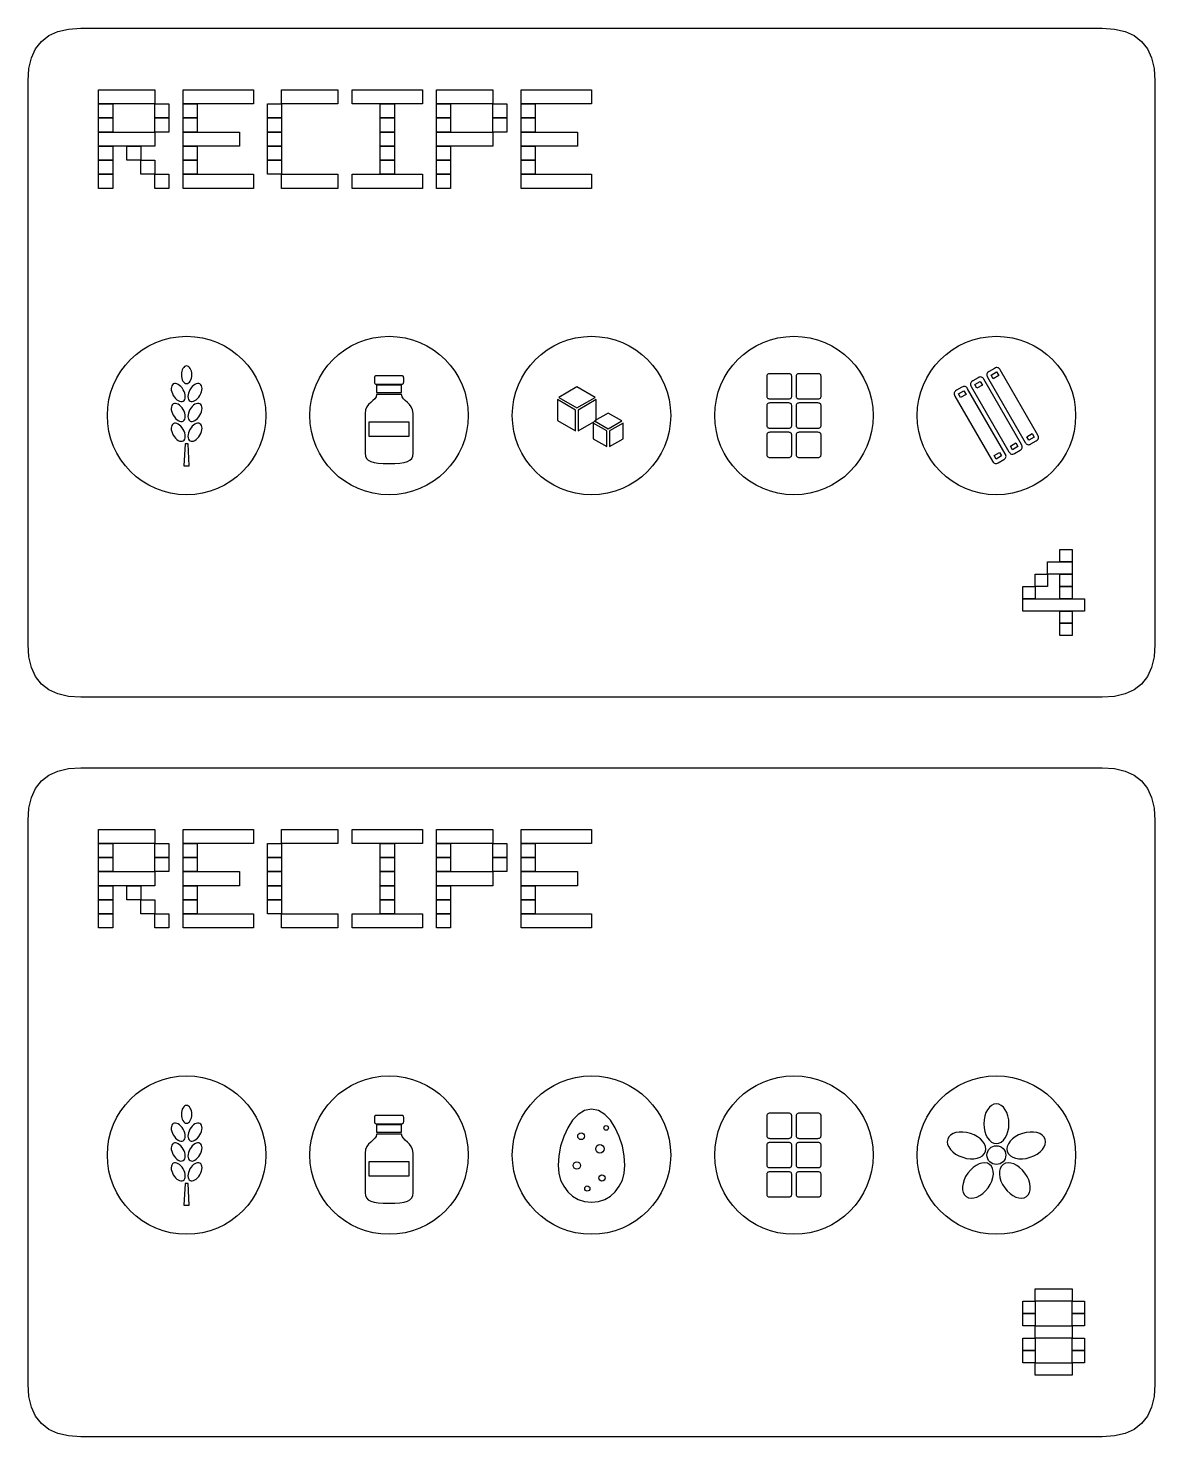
# Model space of a CAD drawing. Extents: x 4 to 296, y 4 to 585.
# Drawn here: x 208 to 272, y 231 to 311 of the extents above; entities that cross this region are included whole.
import ezdxf

# ---------------------------------------------------------------- set-up
doc = ezdxf.new("R2010")
doc.units = 0
doc.layers.add('CUT', color=1, linetype='CONTINUOUS')
doc.layers.add('RASTER', color=7, linetype='CONTINUOUS')

msp = doc.modelspace()

# ---------------------------------------------------------------- linework, layer by layer
at = {"layer": 'CUT'}
for points in [[(208, 308), (208.047, 308.703), (208.188, 309.313), (208.422, 309.828), (208.75, 310.25), (209.172, 310.578), (209.688, 310.813), (210.297, 310.953), (211, 311), (269, 311), (269.703, 310.953), (270.313, 310.813), (270.828, 310.578), (271.25, 310.25), (271.578, 309.828), (271.813, 309.313), (271.953, 308.703), (272, 308), (272, 276), (271.953, 275.297), (271.813, 274.688), (271.578, 274.172), (271.25, 273.75), (270.828, 273.422), (270.313, 273.188), (269.703, 273.047), (269, 273), (211, 273), (210.297, 273.047), (209.688, 273.188), (209.172, 273.422), (208.75, 273.75), (208.422, 274.172), (208.188, 274.688), (208.047, 275.297), (208, 276)], [(208, 266), (208.047, 266.703), (208.188, 267.313), (208.422, 267.828), (208.75, 268.25), (209.172, 268.578), (209.688, 268.813), (210.297, 268.953), (211, 269), (269, 269), (269.703, 268.953), (270.313, 268.813), (270.828, 268.578), (271.25, 268.25), (271.578, 267.828), (271.813, 267.313), (271.953, 266.703), (272, 266), (272, 234), (271.953, 233.297), (271.813, 232.688), (271.578, 232.172), (271.25, 231.75), (270.828, 231.422), (270.313, 231.188), (269.703, 231.047), (269, 231), (211, 231), (210.297, 231.047), (209.688, 231.188), (209.172, 231.422), (208.75, 231.75), (208.422, 232.172), (208.188, 232.688), (208.047, 233.297), (208, 234)]]:
    msp.add_lwpolyline(points, close=True, dxfattribs=at)
at = {"layer": 'RASTER'}
for points in [[(212, 307.5), (215.2, 307.5), (215.2, 306.7), (212, 306.7)], [(216.8, 307.5), (220.8, 307.5), (220.8, 306.7), (216.8, 306.7)], [(222.4, 307.5), (225.6, 307.5), (225.6, 306.7), (222.4, 306.7)], [(226.4, 307.5), (230.4, 307.5), (230.4, 306.7), (226.4, 306.7)], [(231.2, 307.5), (234.4, 307.5), (234.4, 306.7), (231.2, 306.7)], [(236, 307.5), (240, 307.5), (240, 306.7), (236, 306.7)], [(212, 306.7), (212.8, 306.7), (212.8, 305.9), (212, 305.9)], [(215.2, 306.7), (216, 306.7), (216, 305.9), (215.2, 305.9)], [(216.8, 306.7), (217.6, 306.7), (217.6, 305.9), (216.8, 305.9)], [(221.6, 306.7), (222.4, 306.7), (222.4, 305.9), (221.6, 305.9)], [(228, 306.7), (228.8, 306.7), (228.8, 305.9), (228, 305.9)], [(231.2, 306.7), (232, 306.7), (232, 305.9), (231.2, 305.9)], [(234.4, 306.7), (235.2, 306.7), (235.2, 305.9), (234.4, 305.9)], [(236, 306.7), (236.8, 306.7), (236.8, 305.9), (236, 305.9)], [(212, 305.9), (212.8, 305.9), (212.8, 305.1), (212, 305.1)], [(215.2, 305.9), (216, 305.9), (216, 305.1), (215.2, 305.1)], [(216.8, 305.9), (217.6, 305.9), (217.6, 305.1), (216.8, 305.1)], [(221.6, 305.9), (222.4, 305.9), (222.4, 305.1), (221.6, 305.1)], [(228, 305.9), (228.8, 305.9), (228.8, 305.1), (228, 305.1)], [(231.2, 305.9), (232, 305.9), (232, 305.1), (231.2, 305.1)], [(234.4, 305.9), (235.2, 305.9), (235.2, 305.1), (234.4, 305.1)], [(236, 305.9), (236.8, 305.9), (236.8, 305.1), (236, 305.1)], [(212, 305.1), (215.2, 305.1), (215.2, 304.3), (212, 304.3)], [(216.8, 305.1), (220, 305.1), (220, 304.3), (216.8, 304.3)], [(221.6, 305.1), (222.4, 305.1), (222.4, 304.3), (221.6, 304.3)], [(228, 305.1), (228.8, 305.1), (228.8, 304.3), (228, 304.3)], [(231.2, 305.1), (234.4, 305.1), (234.4, 304.3), (231.2, 304.3)], [(236, 305.1), (239.2, 305.1), (239.2, 304.3), (236, 304.3)], [(212, 304.3), (212.8, 304.3), (212.8, 303.5), (212, 303.5)], [(213.6, 304.3), (214.4, 304.3), (214.4, 303.5), (213.6, 303.5)], [(216.8, 304.3), (217.6, 304.3), (217.6, 303.5), (216.8, 303.5)], [(221.6, 304.3), (222.4, 304.3), (222.4, 303.5), (221.6, 303.5)], [(228, 304.3), (228.8, 304.3), (228.8, 303.5), (228, 303.5)], [(231.2, 304.3), (232, 304.3), (232, 303.5), (231.2, 303.5)], [(236, 304.3), (236.8, 304.3), (236.8, 303.5), (236, 303.5)], [(212, 303.5), (212.8, 303.5), (212.8, 302.7), (212, 302.7)], [(214.4, 303.5), (215.2, 303.5), (215.2, 302.7), (214.4, 302.7)], [(216.8, 303.5), (217.6, 303.5), (217.6, 302.7), (216.8, 302.7)], [(221.6, 303.5), (222.4, 303.5), (222.4, 302.7), (221.6, 302.7)], [(228, 303.5), (228.8, 303.5), (228.8, 302.7), (228, 302.7)], [(231.2, 303.5), (232, 303.5), (232, 302.7), (231.2, 302.7)], [(236, 303.5), (236.8, 303.5), (236.8, 302.7), (236, 302.7)], [(212, 302.7), (212.8, 302.7), (212.8, 301.9), (212, 301.9)], [(215.2, 302.7), (216, 302.7), (216, 301.9), (215.2, 301.9)], [(216.8, 302.7), (220.8, 302.7), (220.8, 301.9), (216.8, 301.9)], [(222.4, 302.7), (225.6, 302.7), (225.6, 301.9), (222.4, 301.9)], [(226.4, 302.7), (230.4, 302.7), (230.4, 301.9), (226.4, 301.9)], [(231.2, 302.7), (232, 302.7), (232, 301.9), (231.2, 301.9)], [(236, 302.7), (240, 302.7), (240, 301.9), (236, 301.9)], [(217.297, 291.317), (217.291, 291.418), (217.274, 291.513), (217.246, 291.599), (217.21, 291.674), (217.166, 291.735), (217.116, 291.782), (217.06, 291.811), (217, 291.822), (216.94, 291.811), (216.884, 291.782), (216.834, 291.735), (216.79, 291.674), (216.754, 291.599), (216.726, 291.513), (216.709, 291.418), (216.703, 291.317), (216.709, 291.215), (216.726, 291.12), (216.754, 291.034), (216.79, 290.96), (216.834, 290.898), (216.884, 290.851), (216.94, 290.822), (217, 290.812), (217.06, 290.822), (217.116, 290.851), (217.166, 290.898), (217.21, 290.96), (217.246, 291.034), (217.274, 291.12), (217.291, 291.215), (217.297, 291.317)], [(227.668, 291.138), (227.668, 290.901), (227.67, 290.873), (227.676, 290.849), (227.685, 290.828), (227.698, 290.812), (227.715, 290.799), (227.735, 290.789), (227.759, 290.784), (227.787, 290.782), (229.213, 290.782), (229.241, 290.784), (229.265, 290.789), (229.285, 290.799), (229.302, 290.812), (229.315, 290.828), (229.324, 290.849), (229.33, 290.873), (229.332, 290.901), (229.332, 291.138), (229.33, 291.166), (229.324, 291.19), (229.315, 291.211), (229.302, 291.228), (229.285, 291.24), (229.265, 291.25), (229.241, 291.255), (229.213, 291.257), (227.787, 291.257), (227.759, 291.255), (227.735, 291.25), (227.715, 291.24), (227.698, 291.228), (227.685, 291.211), (227.676, 291.19), (227.67, 291.166), (227.668, 291.138)], [(249.956, 291.198), (249.956, 290.129), (249.958, 290.087), (249.967, 290.051), (249.981, 290.02), (250, 289.995), (250.025, 289.975), (250.056, 289.962), (250.092, 289.953), (250.134, 289.95), (251.203, 289.95), (251.245, 289.953), (251.281, 289.962), (251.312, 289.975), (251.337, 289.995), (251.356, 290.02), (251.37, 290.051), (251.378, 290.087), (251.381, 290.129), (251.381, 291.198), (251.378, 291.24), (251.37, 291.276), (251.356, 291.306), (251.337, 291.331), (251.312, 291.351), (251.281, 291.365), (251.245, 291.373), (251.203, 291.376), (250.134, 291.376), (250.092, 291.373), (250.056, 291.365), (250.025, 291.351), (250, 291.331), (249.981, 291.306), (249.967, 291.276), (249.958, 291.24), (249.956, 291.198)], [(251.619, 291.198), (251.619, 290.129), (251.622, 290.087), (251.63, 290.051), (251.644, 290.02), (251.663, 289.995), (251.688, 289.975), (251.719, 289.962), (251.755, 289.953), (251.797, 289.95), (252.866, 289.95), (252.908, 289.953), (252.944, 289.962), (252.975, 289.975), (253, 289.995), (253.019, 290.02), (253.033, 290.051), (253.042, 290.087), (253.044, 290.129), (253.044, 291.198), (253.042, 291.24), (253.033, 291.276), (253.019, 291.306), (253, 291.331), (252.975, 291.351), (252.944, 291.365), (252.908, 291.373), (252.866, 291.376), (251.797, 291.376), (251.755, 291.373), (251.719, 291.365), (251.688, 291.351), (251.663, 291.331), (251.644, 291.306), (251.63, 291.276), (251.622, 291.24), (251.619, 291.198)], [(262.497, 291.179), (264.635, 287.475), (264.666, 287.428), (264.7, 287.392), (264.736, 287.366), (264.776, 287.35), (264.818, 287.344), (264.862, 287.349), (264.91, 287.363), (264.96, 287.388), (265.268, 287.566), (265.315, 287.597), (265.351, 287.631), (265.377, 287.667), (265.393, 287.707), (265.399, 287.748), (265.394, 287.793), (265.38, 287.841), (265.355, 287.891), (263.217, 291.594), (263.186, 291.641), (263.152, 291.677), (263.116, 291.703), (263.076, 291.719), (263.034, 291.725), (262.99, 291.72), (262.942, 291.706), (262.892, 291.681), (262.584, 291.503), (262.537, 291.472), (262.501, 291.438), (262.475, 291.402), (262.459, 291.363), (262.453, 291.321), (262.458, 291.276), (262.472, 291.229), (262.497, 291.179)], [(262.702, 291.297), (263.011, 291.476), (263.13, 291.27), (262.821, 291.092), (262.702, 291.297)], [(216.808, 290.47), (216.745, 290.565), (216.676, 290.648), (216.602, 290.715), (216.525, 290.768), (216.449, 290.803), (216.375, 290.821), (216.305, 290.818), (216.243, 290.795), (216.191, 290.753), (216.155, 290.694), (216.133, 290.621), (216.125, 290.537), (216.132, 290.445), (216.154, 290.347), (216.191, 290.245), (216.242, 290.143), (216.304, 290.048), (216.374, 289.966), (216.448, 289.898), (216.524, 289.846), (216.601, 289.81), (216.675, 289.793), (216.744, 289.795), (216.807, 289.818), (216.858, 289.861), (216.895, 289.92), (216.917, 289.993), (216.924, 290.077), (216.917, 290.169), (216.895, 290.267), (216.859, 290.368), (216.808, 290.47)], [(217.758, 290.143), (217.809, 290.245), (217.846, 290.347), (217.868, 290.445), (217.875, 290.537), (217.867, 290.621), (217.845, 290.694), (217.809, 290.753), (217.757, 290.795), (217.695, 290.818), (217.625, 290.821), (217.551, 290.803), (217.475, 290.768), (217.398, 290.715), (217.324, 290.648), (217.255, 290.565), (217.192, 290.47), (217.141, 290.368), (217.105, 290.267), (217.083, 290.169), (217.076, 290.077), (217.083, 289.993), (217.105, 289.92), (217.142, 289.861), (217.193, 289.818), (217.256, 289.795), (217.325, 289.793), (217.399, 289.81), (217.476, 289.846), (217.552, 289.898), (217.626, 289.966), (217.696, 290.048), (217.758, 290.143)], [(227.787, 290.723), (227.787, 290.307), (229.213, 290.307), (229.213, 290.723), (227.787, 290.723)], [(239.168, 290.628), (238.135, 290.034), (239.168, 289.44), (240.202, 290.034), (239.168, 290.628)], [(260.645, 290.109), (262.783, 286.406), (262.814, 286.359), (262.848, 286.323), (262.884, 286.297), (262.924, 286.281), (262.966, 286.275), (263.01, 286.28), (263.058, 286.294), (263.108, 286.319), (263.416, 286.497), (263.463, 286.528), (263.499, 286.562), (263.525, 286.598), (263.541, 286.637), (263.547, 286.679), (263.542, 286.724), (263.528, 286.771), (263.503, 286.821), (261.365, 290.525), (261.334, 290.572), (261.3, 290.608), (261.264, 290.634), (261.224, 290.65), (261.182, 290.656), (261.138, 290.651), (261.09, 290.637), (261.04, 290.612), (260.732, 290.434), (260.685, 290.403), (260.649, 290.369), (260.623, 290.333), (260.607, 290.293), (260.601, 290.252), (260.606, 290.207), (260.62, 290.159), (260.645, 290.109)], [(260.851, 290.228), (261.159, 290.406), (261.278, 290.201), (260.969, 290.022), (260.851, 290.228)], [(261.571, 290.644), (263.709, 286.94), (263.74, 286.894), (263.774, 286.858), (263.81, 286.832), (263.85, 286.816), (263.892, 286.81), (263.936, 286.814), (263.984, 286.829), (264.034, 286.853), (264.342, 287.031), (264.389, 287.062), (264.425, 287.096), (264.451, 287.133), (264.467, 287.172), (264.473, 287.214), (264.468, 287.259), (264.454, 287.306), (264.429, 287.356), (262.291, 291.06), (262.26, 291.106), (262.226, 291.142), (262.19, 291.168), (262.15, 291.184), (262.108, 291.19), (262.064, 291.186), (262.016, 291.171), (261.966, 291.147), (261.658, 290.969), (261.611, 290.938), (261.575, 290.904), (261.549, 290.867), (261.533, 290.828), (261.527, 290.786), (261.532, 290.741), (261.546, 290.694), (261.571, 290.644)], [(261.776, 290.763), (262.085, 290.941), (262.204, 290.735), (261.895, 290.557), (261.776, 290.763)], [(216.808, 289.342), (216.745, 289.437), (216.676, 289.519), (216.602, 289.587), (216.525, 289.639), (216.449, 289.675), (216.375, 289.692), (216.305, 289.69), (216.243, 289.667), (216.191, 289.624), (216.155, 289.565), (216.133, 289.492), (216.125, 289.408), (216.132, 289.316), (216.154, 289.218), (216.191, 289.117), (216.242, 289.015), (216.304, 288.92), (216.374, 288.837), (216.448, 288.77), (216.524, 288.717), (216.601, 288.682), (216.675, 288.664), (216.744, 288.667), (216.807, 288.69), (216.858, 288.732), (216.895, 288.791), (216.917, 288.864), (216.924, 288.948), (216.917, 289.04), (216.895, 289.138), (216.859, 289.24), (216.808, 289.342)], [(217.758, 289.015), (217.809, 289.117), (217.846, 289.218), (217.868, 289.316), (217.875, 289.408), (217.867, 289.492), (217.845, 289.565), (217.809, 289.624), (217.757, 289.667), (217.695, 289.69), (217.625, 289.692), (217.551, 289.675), (217.475, 289.639), (217.398, 289.587), (217.324, 289.519), (217.255, 289.437), (217.192, 289.342), (217.141, 289.24), (217.105, 289.138), (217.083, 289.04), (217.076, 288.948), (217.083, 288.864), (217.105, 288.791), (217.142, 288.732), (217.193, 288.69), (217.256, 288.667), (217.325, 288.664), (217.399, 288.682), (217.476, 288.717), (217.552, 288.77), (217.626, 288.837), (217.696, 288.92), (217.758, 289.015)], [(227.787, 290.188), (227.759, 290.064), (227.685, 289.954), (227.58, 289.85), (227.461, 289.743), (227.341, 289.624), (227.236, 289.486), (227.162, 289.321), (227.134, 289.119), (227.134, 286.862), (227.154, 286.7), (227.214, 286.568), (227.315, 286.465), (227.461, 286.386), (227.65, 286.33), (227.886, 286.294), (228.168, 286.274), (228.5, 286.268), (228.832, 286.274), (229.114, 286.294), (229.35, 286.33), (229.54, 286.386), (229.685, 286.465), (229.786, 286.568), (229.846, 286.7), (229.866, 286.862), (229.866, 289.119), (229.838, 289.321), (229.764, 289.486), (229.659, 289.624), (229.54, 289.743), (229.42, 289.85), (229.315, 289.954), (229.241, 290.064), (229.213, 290.188), (227.787, 290.188)], [(238.062, 289.909), (238.062, 288.721), (239.096, 288.127), (239.096, 289.315), (238.062, 289.909)], [(239.241, 289.315), (239.241, 288.127), (240.274, 288.721), (240.274, 289.909), (239.241, 289.315)], [(249.956, 289.535), (249.956, 288.465), (249.958, 288.424), (249.967, 288.387), (249.981, 288.357), (250, 288.332), (250.025, 288.312), (250.056, 288.298), (250.092, 288.29), (250.134, 288.287), (251.203, 288.287), (251.245, 288.29), (251.281, 288.298), (251.312, 288.312), (251.337, 288.332), (251.356, 288.357), (251.37, 288.387), (251.378, 288.424), (251.381, 288.465), (251.381, 289.535), (251.378, 289.576), (251.37, 289.613), (251.356, 289.643), (251.337, 289.668), (251.312, 289.688), (251.281, 289.702), (251.245, 289.71), (251.203, 289.713), (250.134, 289.713), (250.092, 289.71), (250.056, 289.702), (250.025, 289.688), (250, 289.668), (249.981, 289.643), (249.967, 289.613), (249.958, 289.576), (249.956, 289.535)], [(251.619, 289.535), (251.619, 288.465), (251.622, 288.424), (251.63, 288.387), (251.644, 288.357), (251.663, 288.332), (251.688, 288.312), (251.719, 288.298), (251.755, 288.29), (251.797, 288.287), (252.866, 288.287), (252.908, 288.29), (252.944, 288.298), (252.975, 288.312), (253, 288.332), (253.019, 288.357), (253.033, 288.387), (253.042, 288.424), (253.044, 288.465), (253.044, 289.535), (253.042, 289.576), (253.033, 289.613), (253.019, 289.643), (253, 289.668), (252.975, 289.688), (252.944, 289.702), (252.908, 289.71), (252.866, 289.713), (251.797, 289.713), (251.755, 289.71), (251.719, 289.702), (251.688, 289.688), (251.663, 289.668), (251.644, 289.643), (251.63, 289.613), (251.622, 289.576), (251.619, 289.535)], [(240.95, 289.143), (240.175, 288.697), (240.95, 288.252), (241.726, 288.697), (240.95, 289.143)], [(216.808, 288.213), (216.745, 288.308), (216.676, 288.39), (216.602, 288.458), (216.525, 288.511), (216.449, 288.546), (216.375, 288.563), (216.305, 288.561), (216.243, 288.538), (216.191, 288.495), (216.155, 288.436), (216.133, 288.364), (216.125, 288.28), (216.132, 288.187), (216.154, 288.089), (216.191, 287.988), (216.242, 287.886), (216.304, 287.791), (216.374, 287.709), (216.448, 287.641), (216.524, 287.589), (216.601, 287.553), (216.675, 287.536), (216.744, 287.538), (216.807, 287.561), (216.858, 287.604), (216.895, 287.663), (216.917, 287.736), (216.924, 287.82), (216.917, 287.912), (216.895, 288.01), (216.859, 288.111), (216.808, 288.213)], [(217.758, 287.886), (217.809, 287.988), (217.846, 288.089), (217.868, 288.187), (217.875, 288.28), (217.867, 288.364), (217.845, 288.436), (217.809, 288.495), (217.757, 288.538), (217.695, 288.561), (217.625, 288.563), (217.551, 288.546), (217.475, 288.511), (217.398, 288.458), (217.324, 288.39), (217.255, 288.308), (217.192, 288.213), (217.141, 288.111), (217.105, 288.01), (217.083, 287.912), (217.076, 287.82), (217.083, 287.736), (217.105, 287.663), (217.142, 287.604), (217.193, 287.561), (217.256, 287.538), (217.325, 287.536), (217.399, 287.553), (217.476, 287.589), (217.552, 287.641), (217.626, 287.709), (217.696, 287.791), (217.758, 287.886)], [(227.371, 288.644), (229.629, 288.644), (229.629, 287.812), (227.371, 287.812), (227.371, 288.644)], [(240.103, 288.572), (240.103, 287.681), (240.878, 287.236), (240.878, 288.127), (240.103, 288.572)], [(241.023, 288.127), (241.023, 287.236), (241.798, 287.681), (241.798, 288.572), (241.023, 288.127)], [(249.956, 287.871), (249.956, 286.802), (249.958, 286.76), (249.967, 286.724), (249.981, 286.694), (250, 286.669), (250.025, 286.649), (250.056, 286.635), (250.092, 286.627), (250.134, 286.624), (251.203, 286.624), (251.245, 286.627), (251.281, 286.635), (251.312, 286.649), (251.337, 286.669), (251.356, 286.694), (251.37, 286.724), (251.378, 286.76), (251.381, 286.802), (251.381, 287.871), (251.378, 287.913), (251.37, 287.949), (251.356, 287.98), (251.337, 288.005), (251.312, 288.025), (251.281, 288.038), (251.245, 288.047), (251.203, 288.05), (250.134, 288.05), (250.092, 288.047), (250.056, 288.038), (250.025, 288.025), (250, 288.005), (249.981, 287.98), (249.967, 287.949), (249.958, 287.913), (249.956, 287.871)], [(251.619, 287.871), (251.619, 286.802), (251.622, 286.76), (251.63, 286.724), (251.644, 286.694), (251.663, 286.669), (251.688, 286.649), (251.719, 286.635), (251.755, 286.627), (251.797, 286.624), (252.866, 286.624), (252.908, 286.627), (252.944, 286.635), (252.975, 286.649), (253, 286.669), (253.019, 286.694), (253.033, 286.724), (253.042, 286.76), (253.044, 286.802), (253.044, 287.871), (253.042, 287.913), (253.033, 287.949), (253.019, 287.98), (253, 288.005), (252.975, 288.025), (252.944, 288.038), (252.908, 288.047), (252.866, 288.05), (251.797, 288.05), (251.755, 288.047), (251.719, 288.038), (251.688, 288.025), (251.663, 288.005), (251.644, 287.98), (251.63, 287.949), (251.622, 287.913), (251.619, 287.871)], [(216.911, 287.396), (216.852, 286.149), (217.149, 286.149), (217.089, 287.396), (216.911, 287.396)], [(263.796, 287.265), (264.105, 287.443), (264.224, 287.237), (263.915, 287.059), (263.796, 287.265)], [(264.722, 287.799), (265.031, 287.978), (265.149, 287.772), (264.841, 287.594), (264.722, 287.799)], [(262.87, 286.73), (263.179, 286.908), (263.298, 286.703), (262.989, 286.524), (262.87, 286.73)], [(266.6, 281.4), (267.3, 281.4), (267.3, 280.7), (266.6, 280.7)], [(265.2, 280), (265.9, 280), (265.9, 279.3), (265.2, 279.3)], [(265.9, 280.7), (267.3, 280.7), (267.3, 280), (265.9, 280)], [(266.6, 280), (267.3, 280), (267.3, 279.3), (266.6, 279.3)], [(264.5, 279.3), (265.2, 279.3), (265.2, 278.6), (264.5, 278.6)], [(266.6, 279.3), (267.3, 279.3), (267.3, 278.6), (266.6, 278.6)], [(264.5, 278.6), (268, 278.6), (268, 277.9), (264.5, 277.9)], [(266.6, 277.9), (267.3, 277.9), (267.3, 277.2), (266.6, 277.2)], [(266.6, 277.2), (267.3, 277.2), (267.3, 276.5), (266.6, 276.5)], [(212, 265.5), (215.2, 265.5), (215.2, 264.7), (212, 264.7)], [(216.8, 265.5), (220.8, 265.5), (220.8, 264.7), (216.8, 264.7)], [(222.4, 265.5), (225.6, 265.5), (225.6, 264.7), (222.4, 264.7)], [(226.4, 265.5), (230.4, 265.5), (230.4, 264.7), (226.4, 264.7)], [(231.2, 265.5), (234.4, 265.5), (234.4, 264.7), (231.2, 264.7)], [(236, 265.5), (240, 265.5), (240, 264.7), (236, 264.7)], [(212, 264.7), (212.8, 264.7), (212.8, 263.9), (212, 263.9)], [(215.2, 264.7), (216, 264.7), (216, 263.9), (215.2, 263.9)], [(216.8, 264.7), (217.6, 264.7), (217.6, 263.9), (216.8, 263.9)], [(221.6, 264.7), (222.4, 264.7), (222.4, 263.9), (221.6, 263.9)], [(228, 264.7), (228.8, 264.7), (228.8, 263.9), (228, 263.9)], [(231.2, 264.7), (232, 264.7), (232, 263.9), (231.2, 263.9)], [(234.4, 264.7), (235.2, 264.7), (235.2, 263.9), (234.4, 263.9)], [(236, 264.7), (236.8, 264.7), (236.8, 263.9), (236, 263.9)], [(212, 263.9), (212.8, 263.9), (212.8, 263.1), (212, 263.1)], [(215.2, 263.9), (216, 263.9), (216, 263.1), (215.2, 263.1)], [(216.8, 263.9), (217.6, 263.9), (217.6, 263.1), (216.8, 263.1)], [(221.6, 263.9), (222.4, 263.9), (222.4, 263.1), (221.6, 263.1)], [(228, 263.9), (228.8, 263.9), (228.8, 263.1), (228, 263.1)], [(231.2, 263.9), (232, 263.9), (232, 263.1), (231.2, 263.1)], [(234.4, 263.9), (235.2, 263.9), (235.2, 263.1), (234.4, 263.1)], [(236, 263.9), (236.8, 263.9), (236.8, 263.1), (236, 263.1)], [(212, 263.1), (215.2, 263.1), (215.2, 262.3), (212, 262.3)], [(216.8, 263.1), (220, 263.1), (220, 262.3), (216.8, 262.3)], [(221.6, 263.1), (222.4, 263.1), (222.4, 262.3), (221.6, 262.3)], [(228, 263.1), (228.8, 263.1), (228.8, 262.3), (228, 262.3)], [(231.2, 263.1), (234.4, 263.1), (234.4, 262.3), (231.2, 262.3)], [(236, 263.1), (239.2, 263.1), (239.2, 262.3), (236, 262.3)], [(212, 262.3), (212.8, 262.3), (212.8, 261.5), (212, 261.5)], [(213.6, 262.3), (214.4, 262.3), (214.4, 261.5), (213.6, 261.5)], [(216.8, 262.3), (217.6, 262.3), (217.6, 261.5), (216.8, 261.5)], [(221.6, 262.3), (222.4, 262.3), (222.4, 261.5), (221.6, 261.5)], [(228, 262.3), (228.8, 262.3), (228.8, 261.5), (228, 261.5)], [(231.2, 262.3), (232, 262.3), (232, 261.5), (231.2, 261.5)], [(236, 262.3), (236.8, 262.3), (236.8, 261.5), (236, 261.5)], [(212, 261.5), (212.8, 261.5), (212.8, 260.7), (212, 260.7)], [(214.4, 261.5), (215.2, 261.5), (215.2, 260.7), (214.4, 260.7)], [(216.8, 261.5), (217.6, 261.5), (217.6, 260.7), (216.8, 260.7)], [(221.6, 261.5), (222.4, 261.5), (222.4, 260.7), (221.6, 260.7)], [(228, 261.5), (228.8, 261.5), (228.8, 260.7), (228, 260.7)], [(231.2, 261.5), (232, 261.5), (232, 260.7), (231.2, 260.7)], [(236, 261.5), (236.8, 261.5), (236.8, 260.7), (236, 260.7)], [(212, 260.7), (212.8, 260.7), (212.8, 259.9), (212, 259.9)], [(215.2, 260.7), (216, 260.7), (216, 259.9), (215.2, 259.9)], [(216.8, 260.7), (220.8, 260.7), (220.8, 259.9), (216.8, 259.9)], [(222.4, 260.7), (225.6, 260.7), (225.6, 259.9), (222.4, 259.9)], [(226.4, 260.7), (230.4, 260.7), (230.4, 259.9), (226.4, 259.9)], [(231.2, 260.7), (232, 260.7), (232, 259.9), (231.2, 259.9)], [(236, 260.7), (240, 260.7), (240, 259.9), (236, 259.9)], [(217.297, 249.317), (217.291, 249.418), (217.274, 249.513), (217.246, 249.599), (217.21, 249.674), (217.166, 249.735), (217.116, 249.782), (217.06, 249.811), (217, 249.822), (216.94, 249.811), (216.884, 249.782), (216.834, 249.735), (216.79, 249.674), (216.754, 249.599), (216.726, 249.513), (216.709, 249.418), (216.703, 249.317), (216.709, 249.215), (216.726, 249.12), (216.754, 249.034), (216.79, 248.96), (216.834, 248.898), (216.884, 248.851), (216.94, 248.822), (217, 248.812), (217.06, 248.822), (217.116, 248.851), (217.166, 248.898), (217.21, 248.96), (217.246, 249.034), (217.274, 249.12), (217.291, 249.215), (217.297, 249.317)], [(240, 249.614), (239.611, 249.534), (239.252, 249.313), (238.929, 248.975), (238.649, 248.544), (238.419, 248.047), (238.246, 247.509), (238.137, 246.953), (238.099, 246.406), (238.137, 245.976), (238.246, 245.58), (238.419, 245.226), (238.649, 244.921), (238.929, 244.672), (239.252, 244.485), (239.611, 244.368), (240, 244.327), (240.389, 244.368), (240.748, 244.485), (241.071, 244.672), (241.351, 244.921), (241.581, 245.226), (241.754, 245.58), (241.863, 245.976), (241.901, 246.406), (241.863, 246.953), (241.754, 247.509), (241.581, 248.047), (241.351, 248.544), (241.071, 248.975), (240.748, 249.313), (240.389, 249.534), (240, 249.614)], [(263.713, 248.782), (263.698, 249.009), (263.657, 249.221), (263.591, 249.413), (263.504, 249.58), (263.399, 249.718), (263.277, 249.822), (263.144, 249.888), (263, 249.911), (262.856, 249.888), (262.723, 249.822), (262.601, 249.718), (262.496, 249.58), (262.409, 249.413), (262.343, 249.221), (262.302, 249.009), (262.287, 248.782), (262.302, 248.555), (262.343, 248.343), (262.409, 248.151), (262.496, 247.984), (262.601, 247.846), (262.723, 247.742), (262.856, 247.676), (263, 247.653), (263.144, 247.676), (263.277, 247.742), (263.399, 247.846), (263.504, 247.984), (263.591, 248.151), (263.657, 248.343), (263.698, 248.555), (263.713, 248.782)], [(216.808, 248.47), (216.745, 248.565), (216.676, 248.648), (216.602, 248.715), (216.525, 248.768), (216.449, 248.803), (216.375, 248.821), (216.305, 248.818), (216.243, 248.795), (216.191, 248.753), (216.155, 248.694), (216.133, 248.621), (216.125, 248.537), (216.132, 248.445), (216.154, 248.347), (216.191, 248.245), (216.242, 248.143), (216.304, 248.048), (216.374, 247.966), (216.448, 247.898), (216.524, 247.846), (216.601, 247.81), (216.675, 247.793), (216.744, 247.795), (216.807, 247.818), (216.858, 247.861), (216.895, 247.92), (216.917, 247.993), (216.924, 248.077), (216.917, 248.169), (216.895, 248.267), (216.859, 248.368), (216.808, 248.47)], [(217.758, 248.143), (217.809, 248.245), (217.846, 248.347), (217.868, 248.445), (217.875, 248.537), (217.867, 248.621), (217.845, 248.694), (217.809, 248.753), (217.757, 248.795), (217.695, 248.818), (217.625, 248.821), (217.551, 248.803), (217.475, 248.768), (217.398, 248.715), (217.324, 248.648), (217.255, 248.565), (217.192, 248.47), (217.141, 248.368), (217.105, 248.267), (217.083, 248.169), (217.076, 248.077), (217.083, 247.993), (217.105, 247.92), (217.142, 247.861), (217.193, 247.818), (217.256, 247.795), (217.325, 247.793), (217.399, 247.81), (217.476, 247.846), (217.552, 247.898), (217.626, 247.966), (217.696, 248.048), (217.758, 248.143)], [(227.668, 249.138), (227.668, 248.901), (227.67, 248.873), (227.676, 248.849), (227.685, 248.828), (227.698, 248.812), (227.715, 248.799), (227.735, 248.789), (227.759, 248.784), (227.787, 248.782), (229.213, 248.782), (229.241, 248.784), (229.265, 248.789), (229.285, 248.799), (229.302, 248.812), (229.315, 248.828), (229.324, 248.849), (229.33, 248.873), (229.332, 248.901), (229.332, 249.138), (229.33, 249.166), (229.324, 249.19), (229.315, 249.211), (229.302, 249.228), (229.285, 249.24), (229.265, 249.25), (229.241, 249.255), (229.213, 249.257), (227.787, 249.257), (227.759, 249.255), (227.735, 249.25), (227.715, 249.24), (227.698, 249.228), (227.685, 249.211), (227.676, 249.19), (227.67, 249.166), (227.668, 249.138)], [(249.956, 249.198), (249.956, 248.129), (249.958, 248.087), (249.967, 248.051), (249.981, 248.02), (250, 247.995), (250.025, 247.975), (250.056, 247.962), (250.092, 247.953), (250.134, 247.95), (251.203, 247.95), (251.245, 247.953), (251.281, 247.962), (251.312, 247.975), (251.337, 247.995), (251.356, 248.02), (251.37, 248.051), (251.378, 248.087), (251.381, 248.129), (251.381, 249.198), (251.378, 249.24), (251.37, 249.276), (251.356, 249.306), (251.337, 249.331), (251.312, 249.351), (251.281, 249.365), (251.245, 249.373), (251.203, 249.376), (250.134, 249.376), (250.092, 249.373), (250.056, 249.365), (250.025, 249.351), (250, 249.331), (249.981, 249.306), (249.967, 249.276), (249.958, 249.24), (249.956, 249.198)], [(251.619, 249.198), (251.619, 248.129), (251.622, 248.087), (251.63, 248.051), (251.644, 248.02), (251.663, 247.995), (251.688, 247.975), (251.719, 247.962), (251.755, 247.953), (251.797, 247.95), (252.866, 247.95), (252.908, 247.953), (252.944, 247.962), (252.975, 247.975), (253, 247.995), (253.019, 248.02), (253.033, 248.051), (253.042, 248.087), (253.044, 248.129), (253.044, 249.198), (253.042, 249.24), (253.033, 249.276), (253.019, 249.306), (253, 249.331), (252.975, 249.351), (252.944, 249.365), (252.908, 249.373), (252.866, 249.376), (251.797, 249.376), (251.755, 249.373), (251.719, 249.365), (251.688, 249.351), (251.663, 249.331), (251.644, 249.306), (251.63, 249.276), (251.622, 249.24), (251.619, 249.198)], [(227.787, 248.188), (227.759, 248.064), (227.685, 247.954), (227.58, 247.85), (227.461, 247.743), (227.341, 247.624), (227.236, 247.486), (227.162, 247.321), (227.134, 247.119), (227.134, 244.862), (227.154, 244.7), (227.214, 244.568), (227.315, 244.465), (227.461, 244.386), (227.65, 244.33), (227.886, 244.294), (228.168, 244.274), (228.5, 244.268), (228.832, 244.274), (229.114, 244.294), (229.35, 244.33), (229.54, 244.386), (229.685, 244.465), (229.786, 244.568), (229.846, 244.7), (229.866, 244.862), (229.866, 247.119), (229.838, 247.321), (229.764, 247.486), (229.659, 247.624), (229.54, 247.743), (229.42, 247.85), (229.315, 247.954), (229.241, 248.064), (229.213, 248.188), (227.787, 248.188)], [(227.787, 248.723), (227.787, 248.307), (229.213, 248.307), (229.213, 248.723), (227.787, 248.723)], [(261.525, 248.229), (261.305, 248.285), (261.09, 248.311), (260.888, 248.308), (260.702, 248.277), (260.538, 248.219), (260.402, 248.136), (260.298, 248.029), (260.232, 247.899), (260.209, 247.756), (260.23, 247.608), (260.292, 247.461), (260.39, 247.318), (260.522, 247.184), (260.684, 247.062), (260.873, 246.957), (261.085, 246.873), (261.306, 246.816), (261.52, 246.79), (261.723, 246.794), (261.908, 246.825), (262.072, 246.882), (262.208, 246.965), (262.312, 247.072), (262.379, 247.202), (262.401, 247.346), (262.38, 247.493), (262.318, 247.641), (262.22, 247.783), (262.088, 247.918), (261.926, 248.04), (261.737, 248.145), (261.525, 248.229)], [(264.915, 246.873), (265.127, 246.957), (265.316, 247.062), (265.478, 247.184), (265.61, 247.318), (265.708, 247.461), (265.77, 247.608), (265.791, 247.756), (265.768, 247.899), (265.702, 248.029), (265.598, 248.136), (265.462, 248.219), (265.298, 248.277), (265.112, 248.308), (264.91, 248.311), (264.695, 248.285), (264.475, 248.229), (264.263, 248.145), (264.074, 248.04), (263.912, 247.918), (263.78, 247.783), (263.682, 247.641), (263.62, 247.493), (263.599, 247.346), (263.621, 247.202), (263.688, 247.072), (263.792, 246.965), (263.928, 246.882), (264.092, 246.825), (264.277, 246.794), (264.48, 246.79), (264.694, 246.816), (264.915, 246.873)], [(216.808, 247.342), (216.745, 247.437), (216.676, 247.519), (216.602, 247.587), (216.525, 247.639), (216.449, 247.675), (216.375, 247.692), (216.305, 247.69), (216.243, 247.667), (216.191, 247.624), (216.155, 247.565), (216.133, 247.492), (216.125, 247.408), (216.132, 247.316), (216.154, 247.218), (216.191, 247.117), (216.242, 247.015), (216.304, 246.92), (216.374, 246.837), (216.448, 246.77), (216.524, 246.717), (216.601, 246.682), (216.675, 246.664), (216.744, 246.667), (216.807, 246.69), (216.858, 246.732), (216.895, 246.791), (216.917, 246.864), (216.924, 246.948), (216.917, 247.04), (216.895, 247.138), (216.859, 247.24), (216.808, 247.342)], [(217.758, 247.015), (217.809, 247.117), (217.846, 247.218), (217.868, 247.316), (217.875, 247.408), (217.867, 247.492), (217.845, 247.565), (217.809, 247.624), (217.757, 247.667), (217.695, 247.69), (217.625, 247.692), (217.551, 247.675), (217.475, 247.639), (217.398, 247.587), (217.324, 247.519), (217.255, 247.437), (217.192, 247.342), (217.141, 247.24), (217.105, 247.138), (217.083, 247.04), (217.076, 246.948), (217.083, 246.864), (217.105, 246.791), (217.142, 246.732), (217.193, 246.69), (217.256, 246.667), (217.325, 246.664), (217.399, 246.682), (217.476, 246.717), (217.552, 246.77), (217.626, 246.837), (217.696, 246.92), (217.758, 247.015)], [(249.956, 247.535), (249.956, 246.465), (249.958, 246.424), (249.967, 246.387), (249.981, 246.357), (250, 246.332), (250.025, 246.312), (250.056, 246.298), (250.092, 246.29), (250.134, 246.287), (251.203, 246.287), (251.245, 246.29), (251.281, 246.298), (251.312, 246.312), (251.337, 246.332), (251.356, 246.357), (251.37, 246.387), (251.378, 246.424), (251.381, 246.465), (251.381, 247.535), (251.378, 247.576), (251.37, 247.613), (251.356, 247.643), (251.337, 247.668), (251.312, 247.688), (251.281, 247.702), (251.245, 247.71), (251.203, 247.713), (250.134, 247.713), (250.092, 247.71), (250.056, 247.702), (250.025, 247.688), (250, 247.668), (249.981, 247.643), (249.967, 247.613), (249.958, 247.576), (249.956, 247.535)], [(251.619, 247.535), (251.619, 246.465), (251.622, 246.424), (251.63, 246.387), (251.644, 246.357), (251.663, 246.332), (251.688, 246.312), (251.719, 246.298), (251.755, 246.29), (251.797, 246.287), (252.866, 246.287), (252.908, 246.29), (252.944, 246.298), (252.975, 246.312), (253, 246.332), (253.019, 246.357), (253.033, 246.387), (253.042, 246.424), (253.044, 246.465), (253.044, 247.535), (253.042, 247.576), (253.033, 247.613), (253.019, 247.643), (253, 247.668), (252.975, 247.688), (252.944, 247.702), (252.908, 247.71), (252.866, 247.713), (251.797, 247.713), (251.755, 247.71), (251.719, 247.702), (251.688, 247.688), (251.663, 247.668), (251.644, 247.643), (251.63, 247.613), (251.622, 247.576), (251.619, 247.535)], [(216.808, 246.213), (216.745, 246.308), (216.676, 246.39), (216.602, 246.458), (216.525, 246.511), (216.449, 246.546), (216.375, 246.563), (216.305, 246.561), (216.243, 246.538), (216.191, 246.495), (216.155, 246.436), (216.133, 246.364), (216.125, 246.28), (216.132, 246.187), (216.154, 246.089), (216.191, 245.988), (216.242, 245.886), (216.304, 245.791), (216.374, 245.709), (216.448, 245.641), (216.524, 245.589), (216.601, 245.553), (216.675, 245.536), (216.744, 245.538), (216.807, 245.561), (216.858, 245.604), (216.895, 245.663), (216.917, 245.736), (216.924, 245.82), (216.917, 245.912), (216.895, 246.01), (216.859, 246.111), (216.808, 246.213)], [(217.758, 245.886), (217.809, 245.988), (217.846, 246.089), (217.868, 246.187), (217.875, 246.28), (217.867, 246.364), (217.845, 246.436), (217.809, 246.495), (217.757, 246.538), (217.695, 246.561), (217.625, 246.563), (217.551, 246.546), (217.475, 246.511), (217.398, 246.458), (217.324, 246.39), (217.255, 246.308), (217.192, 246.213), (217.141, 246.111), (217.105, 246.01), (217.083, 245.912), (217.076, 245.82), (217.083, 245.736), (217.105, 245.663), (217.142, 245.604), (217.193, 245.561), (217.256, 245.538), (217.325, 245.536), (217.399, 245.553), (217.476, 245.589), (217.552, 245.641), (217.626, 245.709), (217.696, 245.791), (217.758, 245.886)], [(227.371, 246.644), (229.629, 246.644), (229.629, 245.812), (227.371, 245.812), (227.371, 246.644)], [(261.376, 245.977), (261.254, 245.785), (261.163, 245.589), (261.103, 245.395), (261.076, 245.209), (261.08, 245.035), (261.117, 244.88), (261.186, 244.748), (261.289, 244.645), (261.419, 244.579), (261.566, 244.554), (261.725, 244.567), (261.891, 244.616), (262.06, 244.7), (262.226, 244.817), (262.384, 244.964), (262.529, 245.139), (262.651, 245.332), (262.742, 245.528), (262.802, 245.721), (262.829, 245.908), (262.825, 246.081), (262.788, 246.237), (262.719, 246.368), (262.616, 246.471), (262.486, 246.537), (262.339, 246.563), (262.18, 246.55), (262.014, 246.5), (261.845, 246.416), (261.679, 246.3), (261.521, 246.153), (261.376, 245.977)], [(263.471, 245.139), (263.616, 244.964), (263.774, 244.817), (263.94, 244.7), (264.109, 244.616), (264.275, 244.567), (264.434, 244.554), (264.581, 244.579), (264.711, 244.645), (264.814, 244.748), (264.883, 244.88), (264.92, 245.035), (264.924, 245.209), (264.897, 245.395), (264.837, 245.589), (264.746, 245.785), (264.624, 245.977), (264.479, 246.153), (264.321, 246.3), (264.155, 246.416), (263.986, 246.5), (263.82, 246.55), (263.661, 246.563), (263.514, 246.537), (263.384, 246.471), (263.281, 246.368), (263.212, 246.237), (263.175, 246.081), (263.171, 245.908), (263.198, 245.721), (263.258, 245.528), (263.349, 245.332), (263.471, 245.139)], [(249.956, 245.871), (249.956, 244.802), (249.958, 244.76), (249.967, 244.724), (249.981, 244.694), (250, 244.669), (250.025, 244.649), (250.056, 244.635), (250.092, 244.627), (250.134, 244.624), (251.203, 244.624), (251.245, 244.627), (251.281, 244.635), (251.312, 244.649), (251.337, 244.669), (251.356, 244.694), (251.37, 244.724), (251.378, 244.76), (251.381, 244.802), (251.381, 245.871), (251.378, 245.913), (251.37, 245.949), (251.356, 245.98), (251.337, 246.005), (251.312, 246.025), (251.281, 246.038), (251.245, 246.047), (251.203, 246.05), (250.134, 246.05), (250.092, 246.047), (250.056, 246.038), (250.025, 246.025), (250, 246.005), (249.981, 245.98), (249.967, 245.949), (249.958, 245.913), (249.956, 245.871)], [(251.619, 245.871), (251.619, 244.802), (251.622, 244.76), (251.63, 244.724), (251.644, 244.694), (251.663, 244.669), (251.688, 244.649), (251.719, 244.635), (251.755, 244.627), (251.797, 244.624), (252.866, 244.624), (252.908, 244.627), (252.944, 244.635), (252.975, 244.649), (253, 244.669), (253.019, 244.694), (253.033, 244.724), (253.042, 244.76), (253.044, 244.802), (253.044, 245.871), (253.042, 245.913), (253.033, 245.949), (253.019, 245.98), (253, 246.005), (252.975, 246.025), (252.944, 246.038), (252.908, 246.047), (252.866, 246.05), (251.797, 246.05), (251.755, 246.047), (251.719, 246.038), (251.688, 246.025), (251.663, 246.005), (251.644, 245.98), (251.63, 245.949), (251.622, 245.913), (251.619, 245.871)], [(216.911, 245.396), (216.852, 244.149), (217.149, 244.149), (217.089, 245.396), (216.911, 245.396)], [(265.2, 239.4), (267.3, 239.4), (267.3, 238.7), (265.2, 238.7)], [(264.5, 238.7), (265.2, 238.7), (265.2, 238), (264.5, 238)], [(267.3, 238.7), (268, 238.7), (268, 238), (267.3, 238)], [(264.5, 238), (265.2, 238), (265.2, 237.3), (264.5, 237.3)], [(267.3, 238), (268, 238), (268, 237.3), (267.3, 237.3)], [(265.2, 237.3), (267.3, 237.3), (267.3, 236.6), (265.2, 236.6)], [(264.5, 236.6), (265.2, 236.6), (265.2, 235.9), (264.5, 235.9)], [(267.3, 236.6), (268, 236.6), (268, 235.9), (267.3, 235.9)], [(264.5, 235.9), (265.2, 235.9), (265.2, 235.2), (264.5, 235.2)], [(267.3, 235.9), (268, 235.9), (268, 235.2), (267.3, 235.2)], [(265.2, 235.2), (267.3, 235.2), (267.3, 234.5), (265.2, 234.5)]]:
    msp.add_lwpolyline(points, close=True, dxfattribs=at)
for centre, radius in [((217, 289), 4.5), ((228.5, 289), 4.5), ((240, 289), 4.5), ((251.5, 289), 4.5), ((263, 289), 4.5), ((217, 247), 4.5), ((228.5, 247), 4.5), ((240, 247), 4.5), ((251.5, 247), 4.5), ((263, 247), 4.5), ((239.406, 248.069), 0.19), ((240.832, 248.544), 0.131), ((240.475, 247.356), 0.238), ((263, 247), 0.535), ((239.168, 246.406), 0.208), ((240.594, 245.693), 0.178), ((239.762, 245.099), 0.149)]:
    msp.add_circle(centre, radius, dxfattribs=at)

doc.saveas('drawing.dxf')
